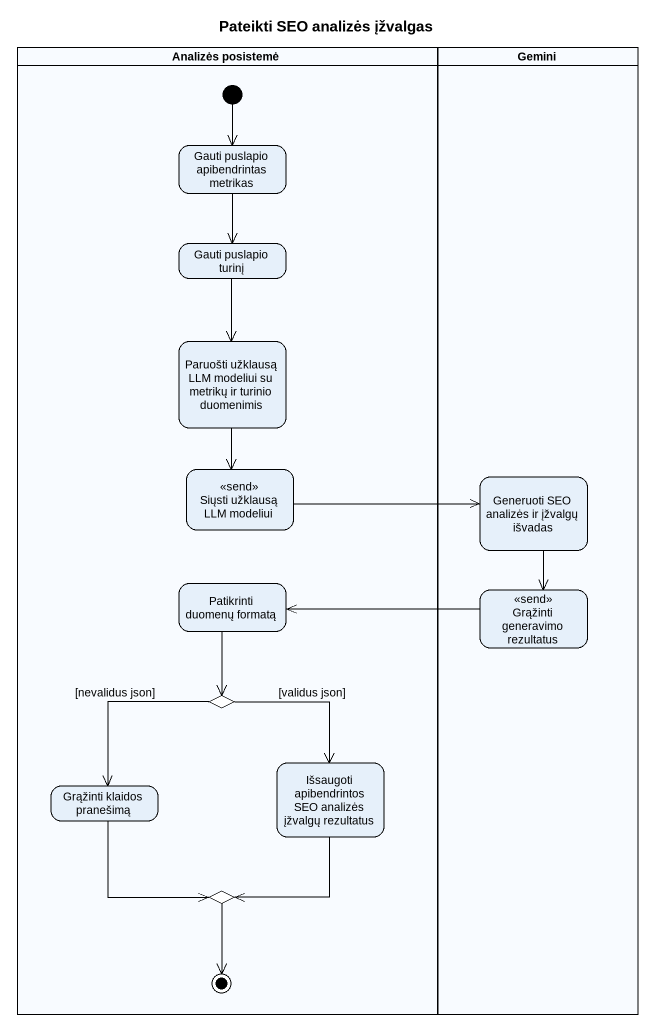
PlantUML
@startuml
title Pateikti SEO analizės įžvalgas
hide empty description
state "Analizės posistemė" as Analizės_posistemė <<partition>> {
  state "Gauti puslapio apibendrintas metrikas" as Gauti_puslapio
  state "Gauti puslapio turinį" as Gauti_puslapio_turinį
  state "Paruošti užklausą LLM modeliui su metrikų ir turinio duomenimis" as Paruošti_užklausą_LLM
  state "Siųsti užklausą LLM modeliui" as Siųsti_užklausą_LLM_modeliui <<send>>
  state "Patikrinti duomenų formatą" as Patikrinti_duomenų_formatą
  state choice1 <<choice>>
  state "Grąžinti klaidos pranešimą" as Grąžinti_klaidos_pranešimą
  state "Išsaugoti apibendrintos SEO analizės įžvalgų rezultatus" as Išsaugoti_apibendrintos_SEO
  state choice2 <<choice>>
  [*] --> Gauti_puslapio
  choice2 --> [*]
}
state Gemini <<partition>> {
  state "Generuoti SEO analizės ir įžvalgų išvadas" as Generuoti_SEO_analizės_ir
  state "Grąžinti generavimo rezultatus" as Grąžinti_generavimo <<send>>
}
Gauti_puslapio --> Gauti_puslapio_turinį
Gauti_puslapio_turinį --> Paruošti_užklausą_LLM
Paruošti_užklausą_LLM --> Siųsti_užklausą_LLM_modeliui
Siųsti_užklausą_LLM_modeliui -right-> Generuoti_SEO_analizės_ir
Generuoti_SEO_analizės_ir --> Grąžinti_generavimo
Patikrinti_duomenų_formatą --> choice1
Grąžinti_generavimo -left-> Patikrinti_duomenų_formatą
choice1 --> Grąžinti_klaidos_pranešimą : [nevalidus json]
choice1 --> Išsaugoti_apibendrintos_SEO : [validus json]
Grąžinti_klaidos_pranešimą --> choice2
Išsaugoti_apibendrintos_SEO --> choice2
@enduml
